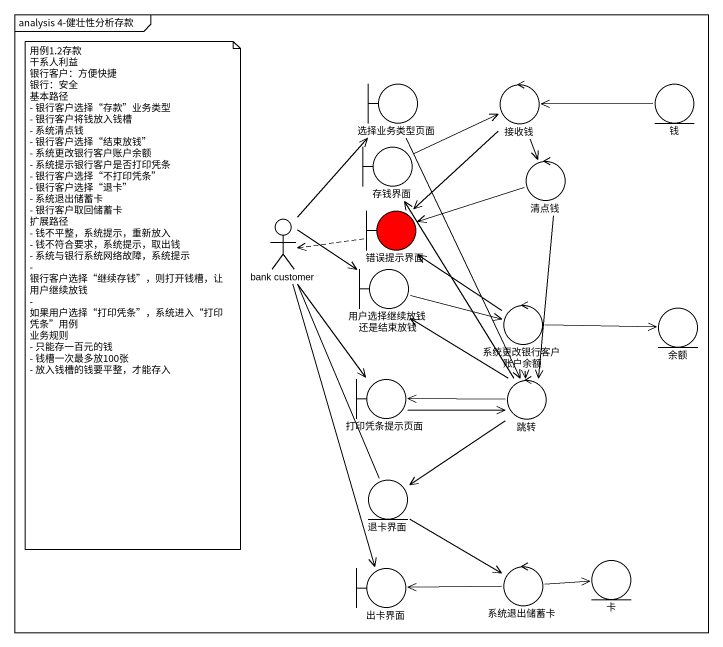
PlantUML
@startuml
mainframe analysis 4-健壮性分析存款
boundary 选择业务类型页面
control 接收钱
entity 钱
boundary 存钱界面
control 清点钱
boundary 错误提示界面 #FF0000
actor "bank customer" as bank_customer
boundary 用户选择继续放钱还是结束放钱
control 系统更改银行客户账户余额
entity 余额
boundary 打印凭条提示页面
control 跳转
entity 退卡界面
boundary 出卡界面
control 系统退出储蓄卡
entity 卡
选择业务类型页面 --> 跳转
接收钱 --> 清点钱
接收钱 --> 错误提示界面
钱 -left-> 接收钱
存钱界面 -right-> 接收钱
清点钱 -left-> 错误提示界面
清点钱 --> 跳转
错误提示界面 .left.> bank_customer
bank_customer -up-> 选择业务类型页面
bank_customer -right-> 用户选择继续放钱还是结束放钱
bank_customer --> 打印凭条提示页面
bank_customer -- 退卡界面
bank_customer --> 出卡界面
用户选择继续放钱还是结束放钱 -right-> 系统更改银行客户账户余额
系统更改银行客户账户余额 -up-> 错误提示界面
系统更改银行客户账户余额 -right-> 余额
系统更改银行客户账户余额 --> 跳转
打印凭条提示页面 -right-> 跳转
跳转 -up-> 存钱界面
跳转 -up-> 用户选择继续放钱还是结束放钱
跳转 -left-> 打印凭条提示页面
跳转 --> 退卡界面
退卡界面 --> 系统退出储蓄卡
系统退出储蓄卡 -left-> 出卡界面
系统退出储蓄卡 -right-> 卡
note as N1
  用例1.2存款
  干系人利益
  银行客户：方便快捷
  银行：安全
  基本路径
  - 银行客户选择“存款”业务类型
  - 银行客户将钱放入钱槽
  - 系统清点钱
  - 银行客户选择“结束放钱”
  - 系统更改银行客户账户余额
  - 系统提示银行客户是否打印凭条
  - 银行客户选择“不打印凭条”
  - 银行客户选择“退卡”
  - 系统退出储蓄卡
  - 银行客户取回储蓄卡
  扩展路径
  - 钱不平整，系统提示，重新放入
  - 钱不符合要求，系统提示，取出钱
  - 系统与银行系统网络故障，系统提示
  - 银行客户选择“继续存钱”，则打开钱槽，让用户继续放钱
  - 如果用户选择“打印凭条”，系统进入“打印凭条”用例
  业务规则
  - 只能存一百元的钱
  - 钱槽一次最多放100张
  - 放入钱槽的钱要平整，才能存入
end note
@enduml
